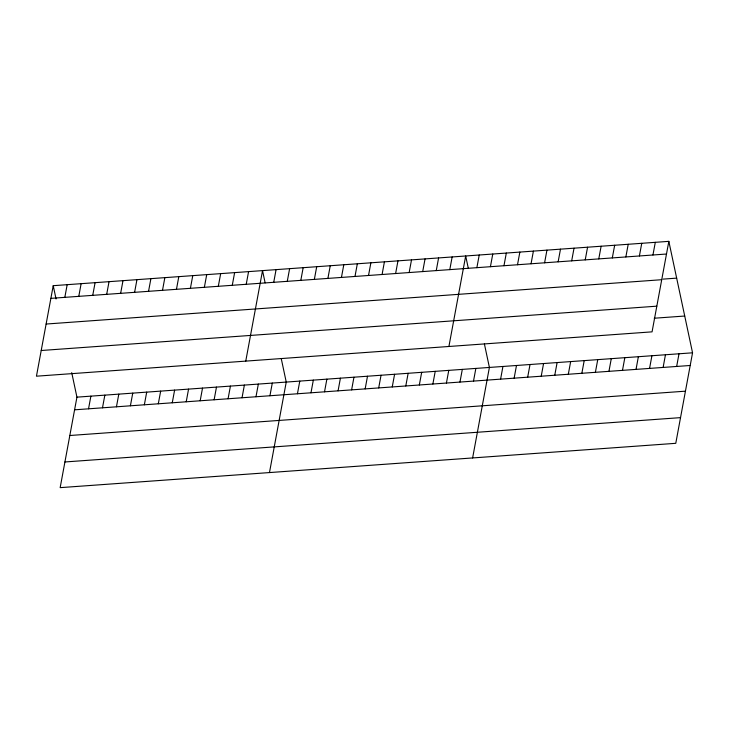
<?xml version="1.0" encoding="UTF-8"?>
<svg xmlns="http://www.w3.org/2000/svg" width="729" height="729" viewBox="0 0 729 729"><rect width="100%" height="100%" fill="white"/><g stroke="black" fill="none" stroke-linecap="round" stroke-linejoin="round"><path stroke-width="1.09" d="M53.226 285.686L36.45 376.191L652.063 331.85L668.839 241.354L53.226 285.686L56.051 298.972M64.826 297.359L67.177 284.684M78.787 296.348L81.129 283.672M92.738 295.345L95.089 282.67M71.715 372.628L76.937 397.15L60.161 487.646L675.774 443.314L692.55 352.809L668.839 241.354M106.689 294.343L109.04 281.667M88.537 408.814L90.888 396.139M120.64 293.34L122.991 280.665M102.497 407.812L104.848 395.136M134.601 292.329L136.952 279.654M116.449 406.809L118.8 394.134M148.552 291.327L150.903 278.651M130.4 405.807L132.751 393.131M162.503 290.324L164.854 277.649M144.36 404.795L146.702 392.12M176.464 289.313L178.805 276.637M158.311 403.793L160.662 391.118M190.415 288.31L192.766 275.635M172.263 402.791L174.614 390.115M204.366 287.308L206.717 274.633M186.223 401.779L188.565 389.104M218.317 286.306L220.668 273.63M200.174 400.777L202.525 388.101M232.278 285.294L234.629 272.619M214.126 399.774L216.477 387.099M246.229 284.292L248.58 271.616M228.077 398.772L230.428 386.097M245.755 361.11L262.531 270.614L265.137 282.87M242.037 397.761L244.379 385.085M273.73 282.314L276.072 269.639M255.988 396.758L258.339 384.083M287.272 281.339L289.623 268.664M269.94 395.756L272.291 383.08M300.813 280.364L303.164 267.689M269.475 472.574L286.242 382.069L281.248 358.577M314.354 279.389L316.705 266.714M297.441 393.769L299.792 381.094M327.904 278.405L330.246 265.739M310.982 392.794L313.333 380.119M341.445 277.43L343.796 264.755M324.523 391.819L326.874 379.144M354.987 276.455L357.338 263.78M338.074 390.844L340.416 378.169M368.528 275.48L370.879 262.804M351.615 389.869L353.966 377.194M382.078 274.505L384.42 261.829M365.156 388.894L367.507 376.219M395.619 273.53L397.97 260.854M378.697 387.919L381.048 375.244M409.16 272.555L411.511 259.879M392.248 386.944L394.589 374.269M422.702 271.58L425.053 258.904M405.789 385.969L408.14 373.294M436.252 270.605L438.594 257.929M419.33 384.994L421.681 372.319M449.793 269.63L452.144 256.954M432.871 384.019L435.222 371.343M448.909 346.485L465.685 255.979L468.291 268.245M446.421 383.044L448.763 370.368M476.875 267.68L479.226 255.004M459.963 382.069L462.314 369.393M490.426 266.705L492.768 254.029M473.504 381.094L475.855 368.418M503.967 265.73L506.318 253.054M472.62 457.949L489.396 367.443L484.402 343.942M517.508 264.755L519.859 252.079M500.595 379.144L502.937 366.468M531.049 263.78L533.4 251.104M514.136 378.169L516.487 365.493M544.599 262.804L546.941 250.129M527.678 377.194L530.029 364.518M558.141 261.829L560.492 249.154M541.219 376.219L543.57 363.543M571.682 260.854L574.033 248.179M554.769 375.244L557.111 362.568M585.223 259.879L587.574 247.204M568.31 374.269L570.661 361.593M598.773 258.904L601.124 246.229M581.851 373.294L584.202 360.618M612.314 257.929L614.665 245.254M595.393 372.309L597.744 359.643M625.856 256.954L628.207 244.279M608.943 371.334L611.285 358.659M639.397 255.979L641.748 243.304M622.484 370.359L624.835 357.684M652.947 254.995L655.298 242.329M636.025 369.384L638.376 356.709M649.566 368.409L651.917 355.734M663.117 367.434L665.459 354.759M676.658 366.459L679.009 353.784M50.875 298.361L666.488 254.02M663.117 279.107L676.667 278.132M46.118 324.041L661.732 279.708M41.207 350.503L656.82 306.171M654.25 318.227L684.722 316.031M76.937 397.15L692.55 352.809M74.586 409.826L690.199 365.484M69.829 435.505L685.442 391.172M64.927 461.967L680.54 417.635"/></g></svg>
